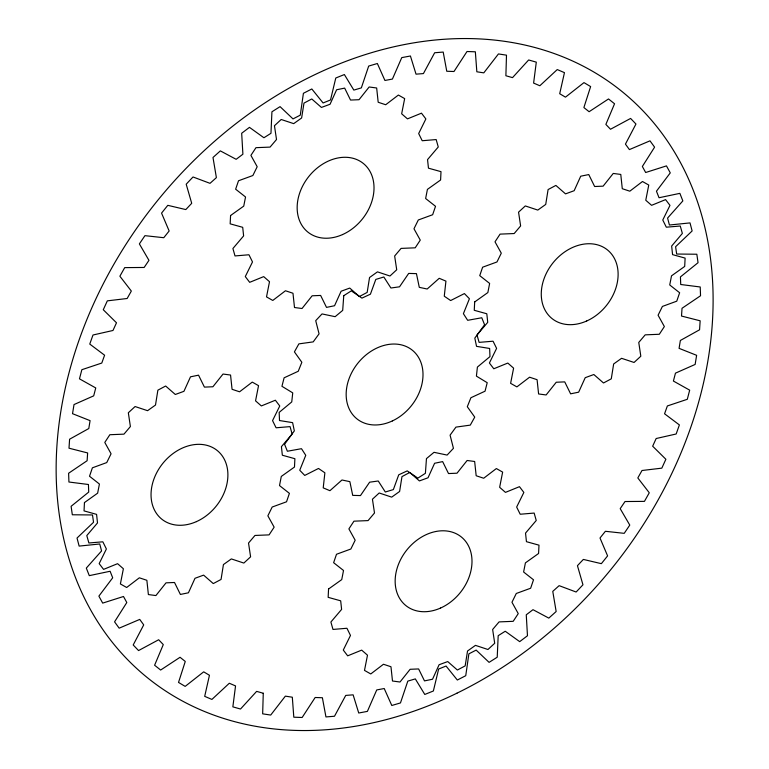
<?xml version="1.0" encoding="UTF-8"?>
<svg xmlns="http://www.w3.org/2000/svg" width="769" height="769" viewBox="0 0 769 769"><rect width="100%" height="100%" fill="white"/><g stroke="black" fill="none" stroke-linecap="round" stroke-linejoin="round"><path stroke-width="1.15" d="M263.267 693.254L262.662 713.834L270.707 715.064L285.357 696.137L292.316 697.214L293.806 717.198L302.15 717.487L315.165 697.493L322.384 697.743L325.95 716.929L334.496 716.247L345.733 695.416L353.125 694.84L358.729 713.007L367.39 711.383L376.733 689.937L384.221 688.534L391.796 705.49L400.466 702.933L407.81 681.113L415.318 678.902L424.786 694.455L433.37 690.995L438.638 669.03L446.068 666.041L457.334 680.027L465.745 675.701L468.879 653.842L476.155 650.093L489.084 662.359L497.226 657.216L498.187 635.694L505.233 631.243L519.69 641.644L527.476 635.742L526.256 614.796L532.994 609.682L548.806 618.113L556.16 611.518L552.767 591.371L559.13 585.661L576.135 592.024L582.96 584.796L577.442 565.686L583.344 559.428L601.358 563.667L607.597 555.891L600.003 538.012L605.386 531.292L624.217 533.34L629.782 525.102L620.199 508.655L625.014 501.532L644.441 501.378L649.276 492.775L637.818 477.943L642 470.503L661.821 468.148L665.877 459.266L652.66 446.203L656.168 438.522L676.162 433.995L679.392 424.93L664.56 413.789L667.367 405.955L687.303 399.294L689.678 390.162L673.404 381.049L675.461 373.148L695.138 364.439L696.627 355.316L679.075 348.357L680.363 340.465L699.559 329.795L700.155 320.808L681.517 316.049L682.036 308.273L700.54 295.757L700.223 286.981L680.719 284.501L680.44 276.907L698.05 262.69L696.829 254.231L676.662 254.039L675.605 246.724L692.129 230.96L690.014 222.904L669.414 225.019L667.588 218.05L682.843 200.911L679.863 193.355L659.043 197.739L656.457 191.202L670.28 172.871L666.463 165.893L645.662 172.506L642.355 166.469L654.592 147.158L649.988 140.833L629.417 149.59L625.437 144.12L635.953 124.03L630.599 118.436L610.499 129.25L605.866 124.415L614.546 103.767L608.51 98.961L589.102 111.716L583.882 107.554L590.63 86.58L583.979 82.61L565.465 97.163L559.707 93.722L564.456 72.651L557.256 69.566L539.838 85.753L533.609 83.081L536.301 62.145L528.639 59.972L512.519 77.631L505.887 75.746L506.492 55.166L498.447 53.936L483.797 72.863L476.838 71.786L475.348 51.802L467.004 51.513L453.989 71.507L446.77 71.257L443.204 52.071L434.658 52.753L423.421 73.584L416.029 74.16L410.425 55.993L401.764 57.617L392.421 79.063L384.933 80.466L377.358 63.51L368.687 66.067L361.343 87.887L353.836 90.098L344.368 74.545L335.784 78.005L330.516 99.97L323.086 102.959L311.82 88.973L303.409 93.299L300.275 115.158L292.999 118.907L280.07 106.641L271.928 111.784L270.967 133.306L263.921 137.757L249.464 127.356L241.677 133.258L242.898 154.204L236.16 159.318L220.347 150.887L212.994 157.482L216.387 177.629L210.024 183.339L193.019 176.976L186.194 184.204L191.712 203.314L185.81 209.572L167.796 205.333L161.557 213.109L169.151 230.988L163.768 237.708L144.937 235.66L139.372 243.898L148.955 260.345L144.139 267.468L124.713 267.622L119.877 276.225L131.336 291.057L127.154 298.497L107.333 300.852L103.277 309.734L116.494 322.797L112.985 330.478L92.991 335.005L89.762 344.07L104.594 355.211L101.787 363.045L81.85 369.706L79.476 378.838L95.75 387.951L93.693 395.852L74.016 404.561L72.526 413.684L90.079 420.643L88.791 428.535L69.595 439.205L68.999 448.192L87.637 452.951L87.118 460.727L68.614 473.243L68.931 482.019L88.435 484.499L88.714 492.093L71.104 506.31L72.324 514.769L92.491 514.961L93.549 522.276L77.025 538.04L79.14 546.096L99.739 543.981L101.566 550.95L86.311 568.089L89.291 575.645L110.111 571.261L112.697 577.798L98.874 596.129L102.69 603.107L123.492 596.494L126.798 602.531L114.562 621.842L119.166 628.167L139.737 619.41L143.716 624.88L133.2 644.97L138.555 650.564L158.654 639.75L163.288 644.585L154.607 665.233L160.644 670.039L180.052 657.284L185.271 661.446L178.523 682.42L185.175 686.39L203.689 671.837L209.447 675.278L204.698 696.349L211.898 699.434L229.316 683.247L235.545 685.919L232.853 706.855L240.514 709.028L256.635 691.369L263.267 693.254M84.455 502.57L84.042 510.895L96.586 514.374L97.5 522.949L86.791 535.58L88.887 542.981L102.844 541.809L106.382 548.989L99.172 563.619L103.575 569.387L117.57 563.677L123.386 568.752L120.397 583.94L126.664 587.497L139.343 577.807L146.869 580.297L148.379 594.562L155.905 595.562L166.027 582.844L174.515 582.489L180.388 594.437L188.434 592.793L194.999 578.288L203.622 575.125L213.282 583.584L221.059 579.442L223.433 564.571L231.354 558.919L243.85 563.062L250.598 556.833L248.531 543.049L254.972 535.455L269.083 534.878L274.149 527.169L267.862 515.826L272.188 507.031L286.529 501.792L289.413 493.362L279.512 485.566L281.3 476.434L294.479 467.043L294.892 458.709L282.348 455.229L281.425 446.654L292.143 434.024L290.048 426.622L276.09 427.795L272.553 420.614L279.762 405.984L275.36 400.226L261.354 405.936L255.548 400.851L258.538 385.663L252.27 382.106L239.582 391.796L232.065 389.306L230.556 375.041L223.029 374.042L212.907 386.759L204.419 387.115L198.546 375.166L190.501 376.82L183.935 391.315L175.313 394.478L165.652 386.019L157.876 390.162L155.501 405.032L147.581 410.684L135.084 406.541L128.336 412.77L130.394 426.555L123.963 434.149L109.842 434.725L104.786 442.435L111.072 453.777L106.747 462.573L92.395 467.821L89.521 476.242L99.422 484.037L97.634 493.169L84.455 502.57M230.575 215.512L230.162 223.837L242.706 227.316L243.619 235.9L232.911 248.522L235.006 255.933L248.954 254.76L252.501 261.941L245.292 276.571L249.685 282.329L263.69 276.619L269.506 281.704L266.516 296.892L272.784 300.448L285.462 290.759L292.979 293.249L294.498 307.513L302.025 308.513L312.147 295.796L320.635 295.44L326.508 307.389L334.553 305.735L341.119 291.23L349.741 288.077L359.402 296.536L367.178 292.393L369.543 277.522L377.464 271.861L389.96 276.013L396.717 269.775L394.651 256L401.091 248.397L415.202 247.82L420.268 240.12L413.982 228.778L418.307 219.982L432.649 214.734L435.523 206.303L425.632 198.517L427.42 189.385L440.599 179.984L441.002 171.66L428.468 168.18L427.545 159.606L438.263 146.975L436.167 139.564L422.21 140.737L418.672 133.556L425.872 118.935L421.479 113.168L407.474 118.878L401.658 113.802L404.657 98.605L398.39 95.048L385.702 104.738L378.185 102.258L376.666 87.993L369.149 86.984L359.027 99.71L350.539 100.057L344.666 88.108L336.62 89.762L330.055 104.267L321.423 107.429L311.772 98.97L303.986 103.113L301.621 117.984L293.7 123.636L281.204 119.493L274.456 125.722L276.513 139.506L270.073 147.1L255.962 147.677L250.905 155.386L257.192 166.729L252.866 175.524L238.515 180.763L235.641 189.193L245.542 196.989L243.744 206.121L230.575 215.512M328.555 589.016L328.152 597.34L340.686 600.82L341.609 609.394L330.891 622.025L332.987 629.436L346.944 628.263L350.481 635.444L343.282 650.065L347.675 655.832L361.68 650.122L367.495 655.198L364.496 670.395L370.764 673.952L383.452 664.262L390.969 666.742L392.488 681.007L400.005 682.016L410.127 669.29L418.615 668.943L424.488 680.892L432.534 679.238L439.099 664.733L447.731 661.571L457.382 670.03L465.168 665.887L467.533 651.016L475.453 645.364L487.95 649.507L494.698 643.278L492.641 629.494L499.081 621.9L513.192 621.323L518.248 613.614L511.962 602.271L516.287 593.476L530.639 588.237L533.513 579.807L523.612 572.011L525.41 562.879L538.579 553.488L538.992 545.163L526.448 541.684L525.535 533.1L536.243 520.478L534.147 513.067L520.2 514.24L516.653 507.059L523.862 492.429L519.469 486.671L505.464 492.381L499.648 487.296L502.638 472.108L496.37 468.552L483.691 478.241L476.174 475.751L474.656 461.487L467.129 460.487L457.007 473.204L448.519 473.56L442.646 461.611L434.6 463.265L428.035 477.77L419.413 480.923L409.752 472.464L401.976 476.607L399.611 491.478L391.69 497.139L379.194 492.987L372.436 499.225L374.503 513L368.063 520.603L353.951 521.18L348.886 528.88L355.172 540.223L350.847 549.018L336.505 554.266L333.631 562.697L343.522 570.483L341.734 579.615L328.555 589.016M474.675 301.957L474.262 310.292L486.806 313.771L487.729 322.346L477.011 334.976L479.106 342.378L493.064 341.205L496.601 348.386L489.392 363.016L493.794 368.774L507.8 363.064L513.605 368.149L510.616 383.337L516.883 386.894L529.572 377.204L537.089 379.694L538.598 393.959L546.125 394.958L556.247 382.241L564.734 381.885L570.608 393.834L578.653 392.18L585.219 377.685L593.841 374.522L603.502 382.981L611.278 378.838L613.652 363.968L621.573 358.316L634.069 362.459L640.817 356.23L638.76 342.445L645.191 334.851L659.312 334.275L664.368 326.565L658.081 315.223L662.407 306.427L676.758 301.179L679.633 292.758L669.732 284.963L671.52 275.831L684.698 266.43L685.112 258.105L672.567 254.626L671.654 246.051L682.363 233.42L680.267 226.019L666.31 227.191L662.772 220.011L669.982 205.381L665.579 199.613L651.583 205.323L645.768 200.248L648.757 185.06L642.49 181.503L629.811 191.193L622.284 188.703L620.775 174.438L613.249 173.438L603.127 186.156L594.639 186.511L588.766 174.563L580.72 176.207L574.155 190.712L565.532 193.875L555.872 185.416L548.095 189.559L545.721 204.429L537.8 210.081L525.304 205.938L518.556 212.167L520.623 225.951L514.182 233.545L500.071 234.122L495.005 241.831L501.292 253.174L496.966 261.969L482.624 267.208L479.741 275.638L489.642 283.434L487.854 292.566L474.675 301.957M343.753 295.69L342.695 310.388L335.14 316.684L322.028 313.925L315.713 320.663L319.068 333.852L313.204 341.888L298.872 343.878L294.412 351.885L301.852 362.276L298.247 371.264L284.107 377.81L281.944 386.298L292.739 392.872L291.749 401.927L279.176 412.395L279.512 420.537L292.614 422.642L294.335 430.89L284.568 444.251L287.375 451.24L301.486 448.692L305.754 455.315L299.737 470.263L304.745 475.425L318.501 468.456L324.883 472.8L323.22 487.873L329.93 490.699L341.974 479.991L349.866 481.654L352.711 495.371L360.469 495.582L369.62 482.192L378.242 480.99L385.317 492.006L393.363 489.584L398.736 474.819L407.234 470.878L417.855 478.126L425.401 473.31L426.459 458.612L434.014 452.316L447.125 455.075L453.441 448.337L450.086 435.148L455.95 427.112L470.282 425.122L474.742 417.115L467.302 406.724L470.907 397.736L485.047 391.19L487.21 382.702L476.415 376.128L477.405 367.073L489.978 356.605L489.642 348.463L476.54 346.358L474.819 338.11L484.585 324.749L481.779 317.76L467.667 320.308L463.399 313.685L469.417 298.737L464.409 293.575L450.653 300.544L444.271 296.2L445.933 281.127L439.224 278.301L427.18 289.009L419.288 287.346L416.442 273.629L408.685 273.418L399.534 286.808L390.912 288.01L383.837 276.994L375.791 279.416L370.418 294.181L361.92 298.122L351.298 290.874L343.753 295.69M456.959 693.177A377.098 292.23 -51 0 0 625.803 94.674A377.098 292.23 -51 0 0 70.969 365.64A377.098 292.23 -51 0 0 456.959 693.177M392.363 420.931A44.112 34.182 -51 0 0 413.261 351A44.112 34.182 -51 0 0 348.107 381.568A44.112 34.182 -51 0 0 392.363 420.931M440.531 608.058A44.112 34.182 -51 0 0 462.803 538.252A44.112 34.182 -51 0 0 397.371 567.435A44.112 34.182 -51 0 0 440.531 608.058M196.431 521.613A44.112 34.182 -51 0 0 218.704 451.807A44.112 34.182 -51 0 0 153.262 480.981A44.112 34.182 -51 0 0 196.431 521.613M342.551 234.564A44.112 34.182 -51 0 0 364.823 164.758A44.112 34.182 -51 0 0 299.381 193.932A44.112 34.182 -51 0 0 342.551 234.564M586.651 321.009A44.112 34.182 -51 0 0 608.923 251.203A44.112 34.182 -51 0 0 543.491 280.377A44.112 34.182 -51 0 0 586.651 321.009"/></g></svg>
